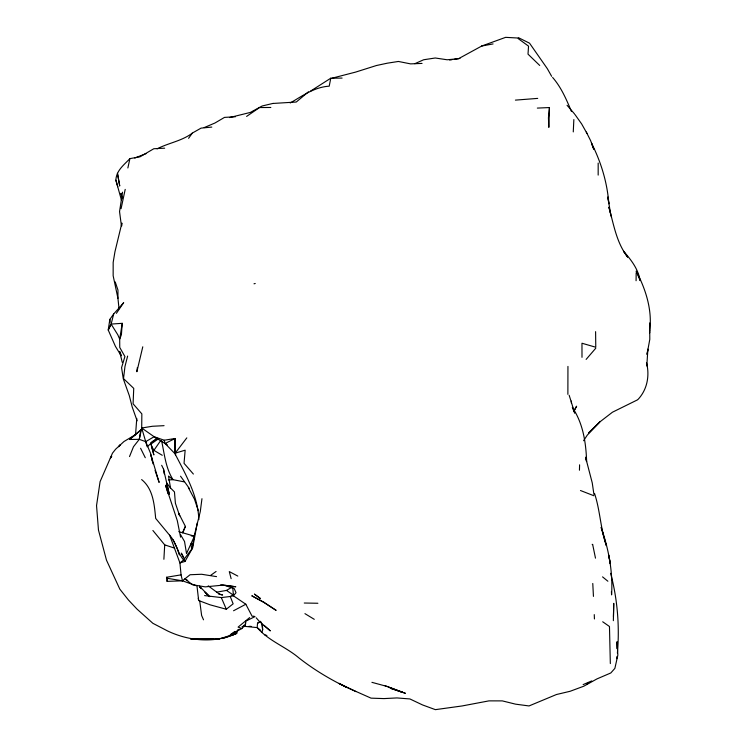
<?xml version="1.0" encoding="UTF-8"?>
<svg xmlns="http://www.w3.org/2000/svg" width="747" height="747" viewBox="0 0 747 747"><rect width="100%" height="100%" fill="white"/><g stroke="black" fill="none" stroke-linecap="round" stroke-linejoin="round"><path stroke-width="1.12" d="M567.879 394.341L567.944 366.413M598.17 175.097L598.179 163.051M116.392 313.329L123.685 302.638L119.044 307.969L119.034 308.763L117.942 298.361L117.961 290.088L115.215 281.908M636.08 280.741L636.173 272.748M198.851 519.641C197.918 495.663 185.667 474.382 174.957 453.69L175.041 438.508L164.181 440.226L154.125 436.724L141.706 428.003L141.846 413.885L133.078 403.791L133.741 388.384L123.516 378.58L124.973 366.45L127.634 356.058M616.901 648.508L617.013 641.748L617.853 655.082L614.874 668.378L610.813 672.963L596.974 678.902L583.79 686.213L570.092 691.292L556.44 694.523L529.025 705.943L515.607 704.169L502.311 700.891L488.949 700.873L462.066 705.962L435.389 709.65L422.55 704.944L409.898 698.949L396.956 697.931L383.93 698.594L371.044 698.146L345.525 686.801C329.11 678.79 313.385 669.265 299.005 657.986C285.84 646.753 268.668 640.991 257.183 627.611L245.315 626.406L241.991 626.808M613.362 620.673L613.754 603.352L613.455 616.677M579.448 470.218L579.597 464.821M549.447 107.549L548.83 127.364L548.438 117.905L549.447 107.549L537.345 108.091M573.266 131.911L573.855 119.557M121.752 225.902L121.873 223.082L114.935 251.804L113.171 262.43L113.152 275.736L117.942 298.361M245.511 622.681L245.315 626.406L243.345 625.416M163.882 559.279L164.714 544.88L152.892 530.491M649.731 330.538C652.383 309.8 645.725 289.294 636.201 271.096L640.104 280.573C638.283 269.069 631.094 259.797 623.624 251.309L627.536 257.015M121.154 355.74L115.449 346.393L108.222 330.015L111.116 324.067L122.247 323.33L121.406 334.712L119.688 339.119L119.753 347.439L124.917 356.543L121.574 367.636L123.283 378.813L129.296 395.602L132.191 406.938L137.103 420.813M260.386 621.289L257.538 623.185L257.183 627.611L260.778 630.347M595.49 558.158L592.651 544.432M135.534 435.015L136.766 418.385M137.355 367.552L136.86 371.726L142.78 346.804M616.742 658.639L617.003 656.445M617.395 653.158C619.721 626.565 617.48 599.094 610.626 573.313M201.961 498.697L200.289 511.536L194.248 535.702L192.175 548.569L183.388 560.175L179.934 562.939L181.063 574.863L182.464 580.821L196.975 585.965L198.674 600.532L210.112 604.837L226.304 609.235L233.139 603.828L230.235 596.489L221.327 597.591L204.594 595.583M113.693 313.955L109.837 319.399L108.222 330.015L111.144 324.049L113.693 313.955L119.044 307.969M129.511 456.585L133.489 446.725L139.297 439.339L140.81 429.955L129.492 439.479L139.297 439.339L145.721 441.654L150.623 453.485L152.332 460.862M216.537 576.628L201.625 574.266L190.074 574.742L182.464 580.821L167.104 581.371L167.608 578.346L166.534 577.272L181.063 574.863M121.07 208.684L125.207 189.393M197.292 522.909L192.689 547.84L184.995 561.436L179.934 562.939L169.681 535.31L155.684 518.409C154.293 504.617 153.247 489.005 141.641 479.565M122.247 323.33L119.688 339.119L117.783 334.759L111.126 324.114M342.098 78.071L330.772 78.211L329.212 86.166C314.244 87.1 302.61 95.859 290.191 102.974M122.545 192.166L119.548 211.569L121.388 225.641M139.297 439.339L141.706 428.003L152.397 426.276L164.06 425.669M127.868 167.991L129.903 158.616L140.016 156.814L153.807 148.737L164.667 148.177M121.481 200.215L115.878 180.176C116.233 170.549 123.937 164.966 129.903 158.616M261.982 632.392L262.655 629.786L262.449 624.361M175.396 454.895L175.732 453.868M237.957 629.777L236.715 633.372C214.847 643.55 189.103 641.178 167.608 630.972L152.855 623.297L136.962 609.048L128.419 599.981L119.809 589.131L106.485 560.166L98.473 530.099L96.54 505.598L100.089 481.638L112.48 453.158L115.645 449.18L123.983 441.514L135.263 434.819M182.819 532.742L185.387 526.411L178.925 513.712L179.654 515.803L175.396 503.254L174.462 491.918L169.924 487.361L166.59 482.749L169.289 494.243L163.546 469.191L161.669 465.297M188.58 138.326L192.315 133.078L201.074 128.12L211.803 127.074M178.794 531.668L194.407 536.169L186.517 553.574L184.537 541.491L180.513 534.609M182.492 532.695L185.387 526.411M573.967 411.093L576.619 406.2L574.35 410.215M638.153 399.29C647.378 389.383 649.759 375.564 646.538 362.715M583.566 440.739L587.31 435.09L599.813 421.868L588.636 432.896L599.794 421.999M160.745 440.459L153.901 450.357L162.267 455.296M118.754 446.687L120.043 444.923L118.736 446.585M164.181 440.226L165.096 443.503L175.041 438.508L175.181 453.168L186.815 437.873M234.885 631.42L230.253 634.782L241.879 628.563L245.567 623.969L245.866 621.13L254.998 616.602M235.529 631.598L232.522 635.155L239.171 629.179M586.124 359.41L595.789 348.195M156.879 437.938L147.206 446.799L141.706 428.003M132.107 437.303L134.581 435.127M136.057 434.128L140.81 429.955M308.427 91.825L296.242 102.031L274.233 103.375M249.666 617.582L238.097 627.106L241.879 628.563M587.039 684.121L588.785 682.693M129.492 439.479L134.432 435.492M600.224 421.635L612.447 412.213L637.639 399.785M210.701 575.321L216.079 571.483M150.53 444.372L157.99 439.096L151.902 441.636M310.397 91.209L330.772 78.211M246.594 116.411L259.545 107.549L270.825 107.475M180.531 476.203L189.561 488.734M233.671 594.332L230.235 596.489L233.438 595.817L236.024 592.688L234.203 588.589L224.063 585.172L220.654 584.873M481.413 46.202L458.527 58.696L447.164 59.769L435.24 57.995L423.652 59.76L414.8 63.71M145.721 441.654L154.125 436.724L167.272 444.848M216.63 592.175L226.49 590.41L231.309 587.6M192.278 133.171C181.745 141.08 168.551 142.892 157.057 148.868M250.665 112.237L262.16 105.99L273.523 103.291M233.559 610.757L245.828 604.239L252.141 616.294L254.073 616.191M257.538 623.185L259.536 622.298M583.136 684.597L591.708 680.937M204.174 127.597L214.987 122.994L224.483 117.4L235.454 116.747M146.188 153.574L134.74 158.019M481.778 46.006L505.626 37.35L517.372 37.994L528.549 46.146L528.008 54.139L539.717 65.456M221.738 638.162L236.715 633.372L223.82 638.171L219.216 638.573M175.181 453.168L185.153 450.18L184.042 463.308L193.38 474.056M229.572 117.568L250.217 112.461M254.008 283.795L255.231 283.487M332.079 78.174L355.525 72.123L376.432 65.521L387.301 63.187L398.403 61.459L410.57 63.878L422.046 63.411M481.74 46.025L493.067 43.924M449.647 60.077L451.944 59.704M454.232 59.34L459.965 58.406M213.259 639.04L190.7 639.087L219.637 639.105L211.149 639.264L213.446 639.068M537.709 98.389L515.411 100.117M168.392 479.976L173.033 479.677L184.107 481.843M248.872 626.388L251.141 626.359M304.262 603.025L317.886 603.259M193.286 543.881L191.027 543.732L191.624 549.148M191.223 535.898L194.407 536.169M225.127 585.312L235.809 586.778L223.008 585.116L205.229 586.871L192.493 584.742L184.901 578.841L187.693 580.484M167.608 578.346L182.464 580.821M371.922 682.338L387.74 686.633M218.516 593.79L222.597 595.023L219.571 594.276L208.217 585.844M264.755 634.838L266.903 635.492M164.714 544.88L174.667 548.158M385.116 685.774L405.406 693.309L390.214 688.183L402.596 692.32L388.701 687.053M580.466 490.508L593.884 495.747M518.287 37.602L529.548 43.186L547.327 68.668L551.641 76.306M343.583 685.905L346.384 687.203L338.905 683.346L355.945 691.601M237.807 576.077L229.282 571.586L231.131 578.673M592.156 544.33L592.632 544.591M304.944 613.642L314.272 619.328M166.646 444.465L165.096 443.503L174.957 453.69M245.828 604.239L233.438 595.817L232.737 587.133M602.698 621.775L609.468 626.5L610.336 663.579M226.49 590.41L232.756 594.705M184.995 561.436C177.497 554.311 176.665 542.742 169.569 535.169M602.549 576.871L607.881 581.231M264.055 625.398L270.33 630.879L259.545 621.616L256.184 617.806M152.407 449.022L153.901 450.357L151.239 445.38L153.863 454.942L150.763 442.588M199.654 587.021L201.335 588.627M204.697 591.839L209.73 596.648M199.617 587.021L201.26 588.617M205.378 592.614L208.665 595.817L199.542 586.162M567.057 105.271L574.49 113.871M552.621 77.445C561.258 87.352 566.403 99.472 571.446 111.434M574.975 114.524L581.642 123.927L587.021 133.489M627.611 256.996C616.415 242.607 613.689 224.268 608.889 207.162L611.448 217.097M184.369 558.896L181.325 553.116L183.454 557.393M586.292 132.042L590.625 140.641L593.79 149.251L591.503 143.172C601.083 162.174 607.264 182.492 608.852 203.8L607.834 196.984L610.626 213.913M140.585 448.265L145.282 457.724M173.099 539.782L177.291 548.559L179.327 554.965M121.257 355.18L119.595 351.398L122.237 362.286M203.52 619.814L201.625 615.5L199.72 600.933M188.347 487.614L194.463 499.136L198.357 510.743M221.327 597.591L226.304 609.235M569.158 395.256L574.751 413.138L572.351 407.395C583.155 423.549 585.928 442.467 586.638 461.487M155.087 470.423L159.12 482.422L150.922 454.914L153.014 463.84M168.075 493.804L165.591 485.27L177.31 520.687L180.578 537.149M115.878 180.176L117.774 186.75M594.547 493.496C600.186 510.5 600.485 528.68 606.349 545.599L601.158 527.41C608.618 549.12 613.063 571.847 611.569 594.873L611.429 591.521M122.06 197.656L121.033 193.268L122.153 198.842M586.507 461.543L585.555 457.211L592.25 482.907L593.921 494.402M261.375 622.111L262.655 629.786M198.263 598.356L198.674 600.532M161.567 440.693C164.433 453.812 165.638 468.182 173.033 479.677L168.505 476.054L170.54 488.024M163.546 469.191L164.191 473.794M166.534 577.272L167.104 581.371M646.519 363.77L646.809 365.974L647.892 349.12L647.023 354.433L649.797 339.334L649.731 330.66M109.837 319.399L110.201 322.33M592.773 583.472L593.445 596.386M571.352 401.064L571.455 403.352M594.257 614.613L594.435 618.955M595.602 331.649L595.77 347.234L581.969 343.237L581.997 357.327M649.666 322.956L649.741 332.835M111.648 456.38L110.36 458.163L111.648 456.398M263.99 602.371L251.776 595.779L263.616 602.213L276.138 610.374L263.99 602.371M260.498 598.608L254.522 594.173L260.498 598.608M609.487 559.017L608.581 554.928L610.271 563.63L609.487 559.017M119.697 185.816L117.466 173.369L119.697 185.816"/></g></svg>
